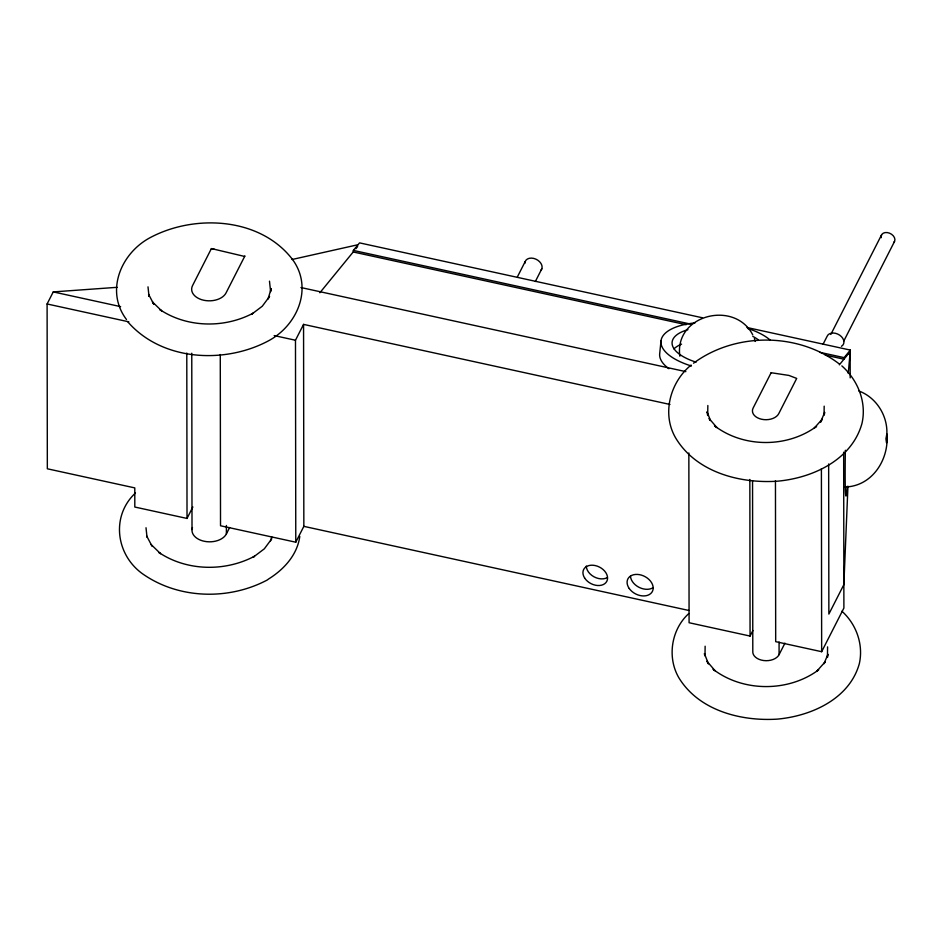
<?xml version="1.0" encoding="UTF-8"?>
<svg xmlns="http://www.w3.org/2000/svg" width="942" height="942" viewBox="0 0 942 942"><rect width="100%" height="100%" fill="white"/><g stroke="black" fill="none" stroke-linecap="round" stroke-linejoin="round"><path stroke-width="1.41" d="M707.842 405.507L707.689 415.552L707.03 411.748L710.409 420.356M705.005 655.467L705.134 646.212M824.062 414.763L824.179 406.155M827.582 646.883L827.417 657.457L827.971 654.266L824.156 663.262M847.953 486.202L843.855 584.664L828.866 614.078L828.654 463.982M848.271 373.432L850.32 350.083L746.994 327.51M319.88 292.75L353.215 251.973L353.368 250.419L359.55 242.871L702.508 317.795M661.001 340.933L659.694 353.627A58.18 24.127 5.9 0 0 668.914 368.722M850.32 350.083L844.138 357.642L843.985 359.185L825.322 355.11M824.25 414.927L824.686 412.396L820.529 422.193L822.319 419.096L814.182 428.139L816.62 426.302C787.418 448.015 743.368 447.98 714.472 425.737L716.944 427.609L709.079 418.472L710.292 420.544M270.542 540.896L271.743 536.846M299.791 536.398C297.272 554.944 283.954 569.415 268.623 578.977L267.198 580.037C229.424 600.054 180.464 599.242 144.644 575.232C116.349 556.887 110.014 516.758 135.448 492.996M192.863 506.961L187.022 518.441L134.812 507.032L134.788 487.897L47.336 468.786L47.1 303.972L53.247 291.914L117.149 287.322M244.92 255.894L226.056 292.903A17.663 11.587 -0.1 0 1 203.708 300.239A17.663 11.587 -0.1 0 1 192.557 285.591L211.408 248.57L244.637 256.448M220.275 354.533L220.522 525.766L295.776 542.203L295.482 340.239L303.56 324.389L669.974 404.448M192.474 527.544A17.663 11.587 -0.1 0 0 204.779 541.379A17.663 11.587 -0.1 0 0 226.398 533.89L229.648 527.508M295.776 542.203L303.842 526.354L303.56 324.389M517.405 276.854L525.165 261.617M535.35 281.505L541.827 268.811M823.014 344.348L826.994 336.529A9.09 6.512 27 0 1 839.628 335.128A9.09 6.512 27 0 1 841.43 346.315M830.832 334.445L881.547 234.899M843.797 341.039L894.511 241.505M848.824 354.251L850.155 351.625L850.19 377.872M688.849 452.972L689.085 622.733L750.067 636.062L752.882 630.539M752.552 480.856L752.799 651.311A13.506 8.855 -0.1 0 0 763.703 660.542A13.506 8.855 -0.1 0 0 779.093 654.631L784.945 643.151M775.454 480.667L775.69 641.655L821.659 651.699L843.891 608.049L843.667 452.219M824.109 663.674L825.11 661.943L816.632 671.375L818.669 669.833C788.489 692.264 742.955 692.229 713.082 669.244L715.166 670.81L706.959 661.284L708.478 663.91L704.416 653.583L704.793 655.714M271.826 538.718L264.325 548.821L253.104 557.299L254.517 556.239C225.056 571.865 186.869 571.229 158.927 552.507L160.54 553.672L150.967 544.382M355.864 248.735L357.63 246.569M839.346 364.848L850.155 351.625M691.11 365.049C669.903 382.37 661.414 414.386 676.015 438.548C696.621 472.26 739.717 483.635 777.068 481.221C812.134 478.195 851.733 460.191 861.942 423.547C866.899 402.234 857.856 380.144 841.854 365.885M688.837 613.525C671.151 629.491 666.83 657.681 679.111 678.193C699.258 710.704 741.024 721.395 777.15 719.135C810.956 716.144 849.484 699.117 859.339 663.651C863.614 644.505 856.325 624.216 841.901 611.217M693.536 363.212C735.231 332.22 798.109 332.267 839.381 364.024M292.008 259.509L357.96 244.732M844.303 486.99C871.962 486.896 889.389 459.484 886.869 433.956C887.682 415.587 876.237 397.359 858.868 390.989M211.126 249.124L214.211 249.183M353.368 250.419L690.592 324.095M819.74 352.308L844.138 357.642M353.215 251.973L686.129 324.696M300.957 287.546L685.847 371.631M274.181 335.587L295.482 340.239M53.247 291.914L120.623 306.633M47.1 303.972L128.819 321.823M303.842 526.354L688.943 610.487M127.888 321.94C161.859 360.904 224.09 364.271 267.952 341.11C297.542 325.685 313.733 287.581 292.138 258.979C259.757 217.367 194.947 213.999 150.649 237.384C121.059 252.809 104.88 290.913 126.475 319.515M752.764 334.869C734.642 299.638 674.013 314.805 679.853 356.194M146.716 536.057L152.18 546.442M754.365 338.708L755.225 341.451M148.942 296.33L148.589 294.316L153.852 304.337L152.439 301.923L161.718 310.931L159.822 309.553C187.081 327.816 224.326 328.44 253.08 313.203L251.408 314.44L262.288 306.221L269.565 296.436L268.058 298.991L271.143 288.57L270.613 291.643L269.483 281.163M148 286.851L148.977 296.024M146.01 527.744L147.023 537.27M821.4 468.763L821.659 651.699M779.069 642.032L779.093 654.631M749.844 479.466L750.067 636.062M226.386 525.495L226.398 533.89M191.768 353.215L192.015 529.545M186.787 353.062L187.022 518.441M847.105 486.472A59.228 1.696 -88.7 0 1 845.351 450.264M653.277 587.572A13.765 9.856 27 0 1 639.241 587.431A13.765 9.856 27 0 1 630.469 576.316M607.343 577.576A12.988 9.29 27 0 1 593.931 576.763A12.988 9.29 27 0 1 586.313 566.048M881.241 237.667A7.277 5.205 27 0 1 889.519 233.169A7.277 5.205 27 0 1 893.675 242.589M524.871 263.336A9.09 6.512 27 0 1 535.715 259.074A9.09 6.512 27 0 1 540.967 270.283M673.93 348.893A47.018 19.488 5.9 0 1 681.572 344.124M691.452 366.014A58.18 24.127 5.9 0 1 660.966 341.251A58.18 24.127 5.9 0 1 695.031 322.882M747.607 328.393A58.18 24.127 5.9 0 1 770.356 340.25M696.103 362.164A47.018 19.488 5.9 0 1 687.943 329.676M752.823 336.388A47.018 19.488 5.9 0 1 758.228 339.732M886.575 439.949L886.61 442.928L886.033 438.43L886.834 433.897L886.575 439.949M771.133 372.726L753.129 408.051A13.506 8.855 -0.1 0 0 761.654 419.261A13.506 8.855 -0.1 0 0 778.751 413.656L796.697 378.425L788.913 375.422L771.133 372.726M629.232 588.503A13.765 9.856 27 0 0 651.805 592.377A13.765 9.856 27 0 0 639.347 574.632A13.765 9.856 27 0 0 629.232 588.503M584.593 577.941A12.988 9.29 27 0 0 605.93 582.603A12.988 9.29 27 0 0 595.238 565.565A12.988 9.29 27 0 0 584.593 577.941"/></g></svg>
